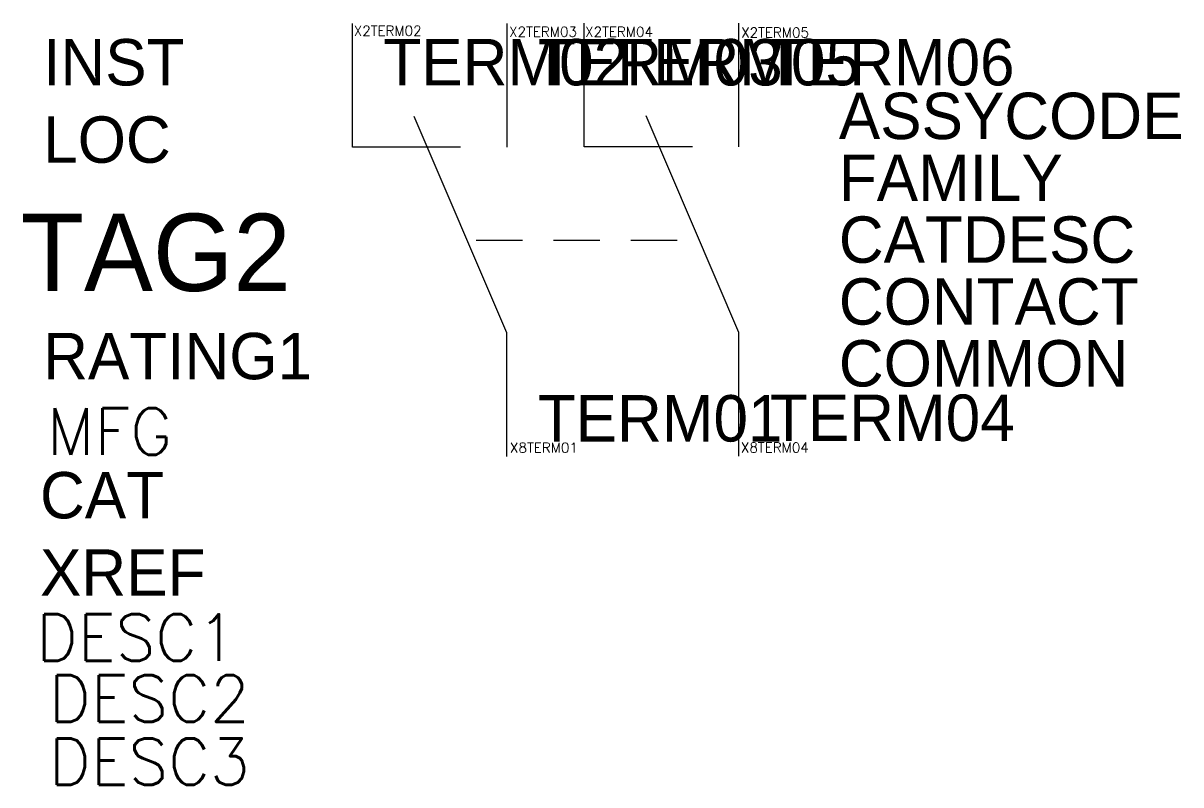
# Model space of a CAD drawing. Header units: millimetres. Extents: x -10.6 to 26.8, y -24.6 to 0.
import ezdxf
from ezdxf.enums import TextEntityAlignment as Align

# ---------------------------------------------------------------- set-up
doc = ezdxf.new("R2010")
doc.units = ezdxf.units.MM
doc.layers.add('PNPG', color=70, linetype='Continuous')
doc.styles.add('WD', font='txt.shx')
doc.styles.add('WD_IEC', font='txt.shx', dxfattribs={"width": 0.9, "height": 2})

msp = doc.modelspace()

# ---------------------------------------------------------------- linework, layer by layer
at = {"color": 0}
for p, q in [((4, -7), (5.5, -7)), ((6.5, -7), (8, -7)), ((9, -7), (10.5, -7))]:
    msp.add_line(p, q, dxfattribs=at)
at = {"layer": 'PNPG', "color": 0}
for p, q in [((0, -4), (0, 0)), ((5, -4), (5, 0)), ((7.5, -3.986), (7.5, 0.014)), ((12.5, -3.986), (12.5, 0.014)), ((12.499, -9.986), (9.5, -2.986)), ((4.999, -10), (2, -3)), ((3.5, -4), (0, -4)), ((11, -3.986), (7.5, -3.986)), ((4.999, -14), (4.999, -10)), ((12.499, -13.986), (12.499, -9.986))]:
    msp.add_line(p, q, dxfattribs=at)

# ---------------------------------------------------------------- texts
at = {"style": 'WD', "flags": 1}
for tag, p in [('X2TERM02', (0.043, -0.393)), ('X2TERM03', (5.068, -0.423)), ('X2TERM04', (7.526, -0.426)), ('X2TERM05', (12.572, -0.45)), ('X8TERM01', (5.098, -13.87)), ('X8TERM04', (12.565, -13.867))]:
    msp.add_attdef(tag, p, '', height=0.32, dxfattribs=at)
at = {"flags": 1}
for tag, p, s in [('INST', (-10, -2), ''), ('ASSYCODE', (15.732, -3.734), ''), ('LOC', (-10, -4.5), ''), ('FAMILY', (15.732, -5.734), 'CR_ACKO'), ('CATDESC', (15.732, -7.734), ''), ('CONTACT', (15.732, -9.734), ''), ('COMMON', (15.732, -11.734), ''), ('CAT', (-10.103, -15.999), 'LY2'), ('XREF', (-10.103, -18.499), '')]:
    msp.add_attdef(tag, p, s, height=1.5, dxfattribs=at)
at = {"linetype": 'Continuous'}
for tag, p, s in [('TERM02', (1.003, -1.997), '1'), ('TERM03', (6.002, -2), '2'), ('TERM05', (8.501, -1.998), '3'), ('TERM06', (13.5, -1.999), '4'), ('TERM04', (13.505, -13.494), '6'), ('TERM01', (5.996, -13.513), '5')]:
    msp.add_attdef(tag, p, s, height=1.5, dxfattribs=at)
msp.add_attdef('TAG2', text='K', height=2.5).set_placement((-1.992, -8.647), align=Align.RIGHT)
msp.add_attdef('RATING1', (-10, -11.5), '', height=1.5)
at = {"color": 0, "style": 'WD_IEC', "flags": 1}
for tag, text, p in [('MFG', 'ACKO', (-5.833, -13.938)), ('DESC1', '', (-3.737, -20.599)), ('DESC2', '', (-3.32, -22.571)), ('DESC3', '', (-3.32, -24.613))]:
    msp.add_attdef(tag, text=text, height=1.5, dxfattribs=at).set_placement(p, align=Align.RIGHT)

doc.saveas('drawing.dxf')
